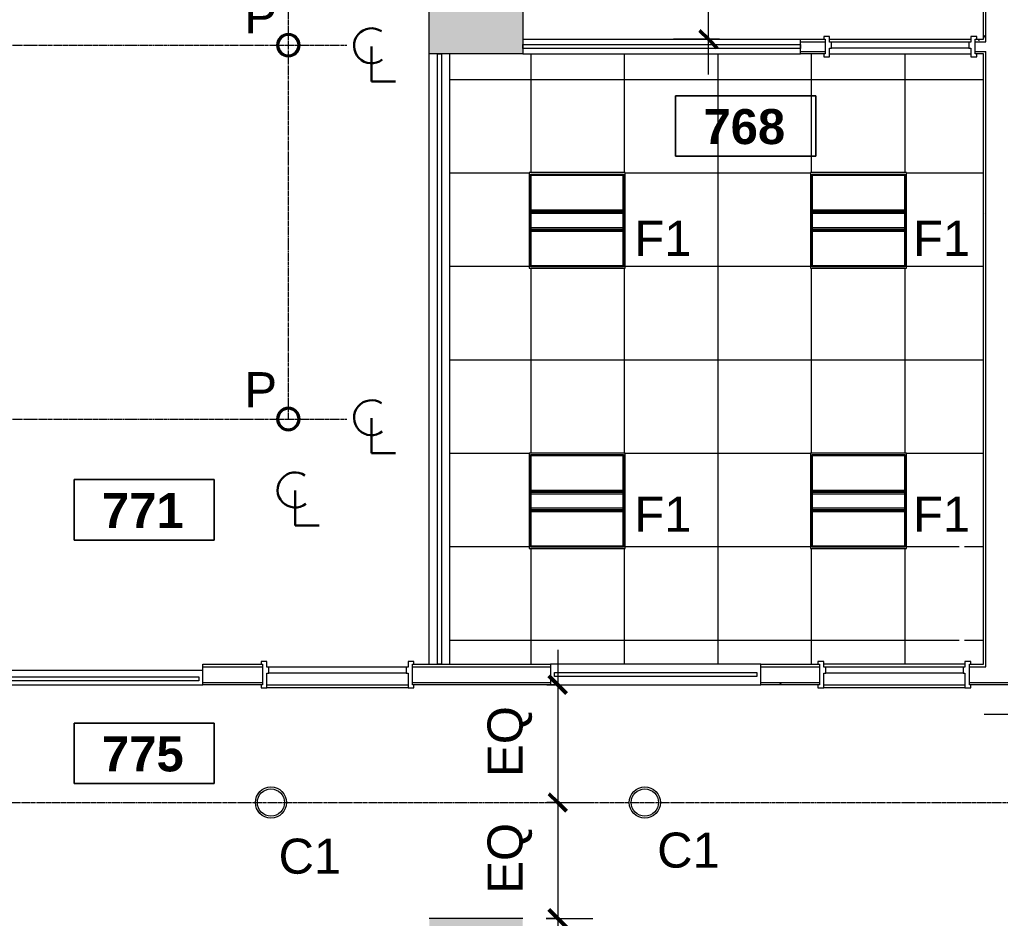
# Model space of a CAD drawing. Header units: inches. Extents: x -2332 to 1043, y -456 to 2193.
# Drawn here: x -1373.5 to -1121.6, y 1117.3 to 1348.1 of the extents above; entities that cross this region are included whole.
import ezdxf

# ---------------------------------------------------------------- set-up
doc = ezdxf.new("R2010")
doc.units = ezdxf.units.IN
doc.header["$MEASUREMENT"] = 0
doc.linetypes.add('Center 1_4_', pattern=[0.53125, 0.25, -0.09375, 0.09375, -0.09375])
for name, color, linetype, lineweight in [('5033_00_7th-9th Floors_Updated_dwg', 8, 'Continuous', 9), ('A-ANNO-DIMS', 211, 'Continuous', 9), ('A-ANNO-DIMS-96', 211, 'Continuous', 9), ('A-ANNO-NOTE', 131, 'Continuous', 9), ('A-AREA-IDEN', 2, 'Continuous', 9), ('A-CLNG', 13, 'Continuous', 13), ('A-CLNG-PATT', 13, 'Continuous', 13), ('A-COLS', 52, 'Continuous', 13), ('A-DETL-CNTR', 5, 'Center 1_4_', 9), ('A-DOOR', 31, 'Continuous', 13), ('A-GLAZ-CURT', 52, 'Continuous', 13), ('A-WALL', 113, 'Continuous', 13), ('A-WALL-PATT', 111, 'Continuous', 13), ('COLUMN', 7, 'Continuous', 9), ('E-LITE-EQPM', 33, 'Continuous', 9), ('E-LITE-EQPM-IDEN', 33, 'Continuous', 9), ('I-WALL', 2, 'Continuous', 13)]:
    doc.layers.add(name, color=color, linetype=linetype, lineweight=lineweight)
doc.styles.add('Arial', font='arial.ttf', dxfattribs={"height": 9})
doc.styles.add('Swis721 Lt BT_2', font='swissl.ttf', dxfattribs={"height": 9})
doc.styles.add('Swis721 Lt BT_B', font='', dxfattribs={"height": 9})
doc.styles.get('Swis721 Lt BT_B').set_extended_font_data('Swis721 Lt BT', bold=True)
doc.dimstyles.new('OTJ_-_3_32__Linear__1_16__Tolerance', dxfattribs={"dimscale": 12, "dimtxt": 9.497835, "dimasz": 0.375, "dimexe": 0.75, "dimexo": 0.5, "dimgap": 0.5, "dimtad": 1, "dimdec": 4, "dimrnd": 0.0625, "dimzin": 3, "dimdsep": 46, "dimlunit": 4, "dimtxsty": 'Swis721 Lt BT_2', "dimblk1": 'OBLIQUE', "dimblk2": 'OBLIQUE', "dimsah": 1, "dimcen": 0.09, "dimdle": 0.75, "dimazin": 0, "dimtfac": 1, "dimtdec": 4, "dimtix": 1, "dimtmove": 0, "dimatfit": 3, "dimfxl": 1, "dimtvp": 1, "dimtfill": 1, "dimfrac": 2, "dimtolj": 1, "dimtzin": 0, "dimarcsym": 2})
doc.dimstyles.new('OTJ_-_3_32__Linear__1_2__Tolerance_1', dxfattribs={"dimscale": 12, "dimtxt": 9.497835, "dimasz": 0.375, "dimexe": 0.75, "dimexo": 0.5, "dimgap": 0.5, "dimtad": 1, "dimdec": 1, "dimrnd": 0.5, "dimzin": 3, "dimdsep": 46, "dimlunit": 4, "dimtxsty": 'Swis721 Lt BT_2', "dimblk1": 'OBLIQUE', "dimblk2": 'OBLIQUE', "dimsah": 1, "dimcen": 0.09, "dimdle": 0.75, "dimazin": 0, "dimtfac": 1, "dimtdec": 4, "dimtix": 1, "dimtmove": 0, "dimatfit": 3, "dimfxl": 1, "dimtvp": 1, "dimtfill": 1, "dimfrac": 2, "dimtolj": 1, "dimtzin": 0, "dimarcsym": 2})
pattern_1 = [(0, (0, 0), (30.72, 7.68), [1.267, -21.773, 1.267, -21.773, -122.88]), (0, (0, 0), (30.72, 7.68), [-46.08, 1.267, -44.813, 1.267, -21.773, -53.76]), (0, (0, 0), (30.72, 7.68), [-115.2, 1.267, -14.093, 1.267, -37.133]), (120, (11.52, 3.84), (-22.011075, 22.7643), [1.267, -21.773, 1.267, -21.773, -122.88]), (120, (11.52, 3.84), (-22.011075, 22.7643), [-46.08, 1.267, -44.813, 1.267, -21.773, -53.76]), (120, (11.52, 3.84), (-22.011075, 22.7643), [-115.2, 1.267, -14.093, 1.267, -37.133]), (240, (15.36, 19.2), (-8.708925, -30.4443), [1.267, -21.773, 1.267, -21.773, -122.88]), (240, (15.36, 19.2), (-8.708925, -30.4443), [-46.08, 1.267, -44.813, 1.267, -21.773, -53.76]), (240, (15.36, 19.2), (-8.708925, -30.4443), [-115.2, 1.267, -14.093, 1.267, -37.133])]

# ---------------------------------------------------------------- blocks, each defined once
blk = doc.blocks.new('5033_00_7th-9th Floors_Updated_dwg-8585573-7TH FLOOR REFLECTED CEILING PLAN')
at = {"layer": 'COLUMN'}
blk.add_line((-1244.3, 937.25), (-1268.3, 937.25), dxfattribs=at)
blk.add_line((-1244.3, 937.25), (-1268.3, 937.25), dxfattribs=at)
blk = doc.blocks.new('Columns 1 - Columns 1-7118049-7TH FLOOR REFLECTED CEILING PLAN')
at = {"layer": 'A-COLS', "lineweight": 9}
h = blk.add_hatch(color=7, dxfattribs=at)
h.paths.add_polyline_path([(862, -405.11), (861.98, -372.97), (801.98, -351.58), (801.98, -383.71), (861.95, -405.09)], flags=0)
h.paths.add_polyline_path([(992.59, -377), (1004.95, -376.98), (1004.95, -365), (986.95, -365), (986.95, -377), (991.45, -377)], flags=0)
h.paths.add_polyline_path([(514, -281.76), (514, -249.63), (453.98, -228.24), (453.98, -260.37), (513.95, -281.74)], flags=0)
h.paths.add_polyline_path([(166, -158.41), (166, -126.28), (105.98, -104.89), (105.98, -137.02), (165.95, -158.39)], flags=0)
h.paths.add_polyline_path([(-182, -35.06), (-182, -2.93), (-242.02, 18.46), (-242.02, -13.67), (-182.05, -35.04)], flags=0)
h.paths.add_polyline_path([(-1982.09, 88.27), (-1922.03, 109.69), (-1922.03, 140.32), (-1982.09, 118.92), (-1982.06, 97), (-1976.88, 98.83), (-1974.21, 91.29), (-1982.09, 88.5), (-1982.09, 88.41)], flags=0)
h.paths.add_polyline_path([(-530, 88.28), (-530, 120.42), (-590.02, 141.81), (-590.02, 109.68), (-530.05, 88.3)], flags=0)
h.paths.add_polyline_path([(829.27, 109), (843.95, 109.02), (843.91, 133), (819.95, 133), (819.95, 109), (828.45, 109)], flags=0)
h.paths.add_polyline_path([(991.45, 115), (1004.95, 115.02), (1004.95, 127), (986.95, 127), (986.95, 115), (990.95, 115)], flags=0)
h.paths.add_polyline_path([(-1634.06, 211.7), (-1574.03, 233.05), (-1574.03, 264.36), (-1634.06, 242.96), (-1634.06, 211.72)], flags=0)
h.paths.add_polyline_path([(-878.47, 211.8), (-878.47, 243.93), (-938.5, 265.32), (-938.5, 233.19), (-878.52, 211.82)], flags=0)
h.paths.add_polyline_path([(483.3, 232), (495.95, 232), (495.95, 256), (472.03, 256), (472.03, 232), (482.96, 232)], flags=0)
h.paths.add_polyline_path([(-1286.05, 334.98), (-1268.05, 341.39), (-1268.05, 345.6), (-1256.05, 349.87), (-1244.05, 345.6), (-1244.05, 341.38), (-1226.05, 335.02), (-1226.06, 367), (-1256.05, 377.69), (-1286.05, 367), (-1286.05, 335.02)], flags=0)
h.paths.add_polyline_path([(-2021.16, 351.64), (-2013.01, 374.21), (-2035.58, 382.36), (-2043.73, 359.79), (-2023.91, 352.63)], flags=0)
h.paths.add_polyline_path([(-208.32, 478), (-200.03, 478), (-200.03, 502), (-219.79, 502), (-224.03, 490.27), (-224.03, 478), (-210.67, 478)], flags=0)
h.paths.add_polyline_path([(-224.03, 501.32), (-223.78, 502), (-224.03, 502)], flags=0)
h.paths.add_polyline_path([(-559.03, 601), (-548.03, 601), (-548.03, 625), (-569.15, 625), (-572.03, 617.05), (-572.03, 601)], flags=0)
h.paths.add_polyline_path([(472.2, 601), (496.2, 601), (496.2, 625), (472.2, 625)], flags=0)
h.paths.add_polyline_path([(831.97, 601.06), (843.95, 601.08), (843.91, 625.06), (819.95, 625.06), (819.95, 601.06), (831.95, 601.06)], flags=0)
h.paths.add_polyline_path([(993.74, 607.06), (1004.95, 607.08), (1004.95, 619.06), (986.95, 619.06), (986.95, 607.06), (991.45, 607.06)], flags=0)
h.paths.add_polyline_path([(-1887.92, 720.64), (-1879.77, 743.21), (-1902.34, 751.36), (-1910.49, 728.79), (-1893.62, 722.69)], flags=0)
h.paths.add_polyline_path([(-903.4, 724), (-896.03, 724), (-896.03, 748), (-920.67, 748), (-920.67, 724), (-910.74, 724)], flags=0)
h.paths.add_polyline_path([(-1610.23, 724), (-1592.03, 724), (-1592.03, 748), (-1616.03, 748), (-1616.03, 724), (-1612.44, 724)], flags=0)
h.paths.add_polyline_path([(-1843.5, 843.64), (-1835.35, 866.21), (-1857.93, 874.36), (-1866.08, 851.79), (-1845.52, 844.36)], flags=0)
h.paths.add_polyline_path([(490.72, 847), (496.2, 847), (496.2, 871), (472.2, 871), (472.2, 847), (477.69, 847)], flags=0)
h.paths.add_polyline_path([(-1612.44, 847), (-1574.05, 847.02), (-1574.06, 871), (-1616.19, 871), (-1616.19, 847)], flags=0)
h.paths.add_polyline_path([(-1243.86, 847.03), (-1243.86, 871), (-1268.03, 871), (-1268.03, 847.03)], flags=0)
h.paths.add_polyline_path([(841.98, 1093), (843.95, 1093.02), (843.91, 1117), (819.95, 1117), (819.95, 1093), (835.45, 1093)], flags=0)
h.paths.add_polyline_path([(495.42, 1093), (495.95, 1093), (495.95, 1117), (471.83, 1117), (471.83, 1093), (495.41, 1093)], flags=0)
h.paths.add_polyline_path([(-1616.3, 1093.21), (-1592.35, 1093.21), (-1592.35, 1117.25), (-1616.3, 1117.25), (-1616.3, 1095.67)], flags=0)
h.paths.add_polyline_path([(-1268.29, 1093.21), (-1244.3, 1093.21), (-1244.3, 1117.25), (-1268.29, 1117.25)], flags=0)
h.paths.add_polyline_path([(991.33, 1099), (1004.95, 1099.02), (1004.95, 1111), (986.95, 1111), (986.95, 1099), (991.2, 1099)], flags=0)
h.paths.add_polyline_path([(-1268.22, 1339.25), (-1244.3, 1339.25), (-1244.3, 1363.25), (-1268.3, 1363.25), (-1268.3, 1339.25)], flags=0)
h.paths.add_polyline_path([(-1616.3, 1339.25), (-1592.3, 1339.25), (-1592.3, 1363.25), (-1616.3, 1363.25), (-1616.3, 1341.67)], flags=0)
h.paths.add_polyline_path([(484, 1462.86), (495.95, 1462.86), (495.95, 1486.86), (471.95, 1486.86), (471.95, 1462.86), (483.85, 1462.86)], flags=0)
h.paths.add_polyline_path([(801.95, 1567), (861.95, 1588.4), (861.95, 1619.14), (850.07, 1619.14), (850, 1619.04), (849.95, 1619.16), (849.95, 1622.86), (801.95, 1605.75), (801.95, 1567.02)], flags=0)
h.paths.add_polyline_path([(-1607.55, 1585.02), (-1592.05, 1585.02), (-1592.05, 1609.02), (-1616.05, 1609.02), (-1616.05, 1585.02)], flags=0)
h.paths.add_polyline_path([(-1256.44, 1585.27), (-1244.3, 1585.27), (-1244.3, 1609.27), (-1268.3, 1609.27), (-1268.3, 1585.27), (-1256.86, 1585.27)], flags=0)
h.paths.add_polyline_path([(-1654.55, 1731.02), (-1654.55, 1776.02), (-1678.05, 1776.02), (-1678.05, 1772.52), (-1658.05, 1772.52), (-1658.05, 1734.52), (-1678.05, 1734.52), (-1678.05, 1731.02), (-1658.05, 1731.02)], flags=0)
h.paths.add_polyline_path([(122.95, 1827.02), (148.95, 1827.02), (148.95, 1853.02), (122.95, 1853.02), (122.95, 1829.42)], flags=0)
h.paths.add_polyline_path([(496.95, 1827.02), (496.95, 1853.02), (470.95, 1853.02), (470.95, 1827.02)], flags=0)
h.paths.add_polyline_path([(-921.05, 1827.02), (-895.05, 1827.02), (-895.05, 1853.02), (-921.05, 1853.02), (-921.05, 1829.42)], flags=0)
h.paths.add_polyline_path([(-572.04, 1827.02), (-547.04, 1827.02), (-547.04, 1853.02), (-573.04, 1853.02), (-573.04, 1827.02)], flags=0)
h.paths.add_polyline_path([(-199.03, 1827.04), (-199.03, 1853.03), (-225.05, 1853.03), (-225.05, 1827.04), (-200.04, 1827.04)], flags=0)
h.paths.add_polyline_path([(-1592.3, 1828.27), (-1592.3, 1852.27), (-1600.05, 1852.27), (-1600.05, 2104.82), (-1574.05, 2104.82), (-1574.05, 2138.82), (-1608.05, 2138.82), (-1608.05, 1852.27), (-1616.3, 1852.27), (-1616.3, 1828.27)], flags=0)
h.paths.add_polyline_path([(-1244.3, 1828.27), (-1244.3, 1852.27), (-1268.3, 1852.27), (-1268.3, 1828.27)], flags=0)
h.paths.add_polyline_path([(-1678.05, 1836.02), (-1620.8, 1836.02), (-1620.8, 1844.02), (-1678.05, 1844.02)], flags=0)
h.paths.add_polyline_path([(831.95, 2100.07), (861.95, 2100.07), (861.95, 2138.82), (801.95, 2138.82), (801.95, 2110.02), (831.95, 2110.02), (831.95, 2104.31)], flags=0)
h.paths.add_polyline_path([(-878.05, 2104.79), (-878.05, 2138.82), (-938.13, 2138.82), (-938.13, 2104.79)], flags=0)
h.paths.add_polyline_path([(-1286.03, 2104.81), (-1225.94, 2104.81), (-1225.94, 2138.82), (-1286.03, 2138.82)], flags=0)
h.paths.add_polyline_path([(454.05, 2104.82), (513.95, 2104.82), (513.95, 2138.82), (454.05, 2138.82)], flags=0)
h.paths.add_polyline_path([(-181.82, 2104.82), (-181.82, 2138.82), (-242.05, 2138.82), (-242.05, 2104.82)], flags=0)
h.paths.add_polyline_path([(-590.05, 2104.82), (-530.05, 2104.82), (-530.05, 2138.82), (-590.05, 2138.82)], flags=0)
h.paths.add_polyline_path([(165.96, 2104.82), (165.96, 2138.82), (105.95, 2138.82), (105.95, 2104.82)], flags=0)
at = {"layer": 'A-COLS', "color": 8, "lineweight": 20}
for p, q in [((-1268.3, 1339.25), (-1268.3, 1363.25)), ((-1244.3, 1363.25), (-1244.3, 1339.25)), ((-1244.3, 1339.25), (-1268.3, 1339.25))]:
    blk.add_line(p, q, dxfattribs=at)
blk = doc.blocks.new('Door - Single - Solid Door-9667555-7TH FLOOR REFLECTED CEILING PLAN')
at = {"layer": 'A-DOOR', "lineweight": 9}
for p, q in [((-14.13, 3.29), (-15.63, 3.29)), ((-15.63, 3.29), (-15.63, 2.54)), ((-14.13, 3.29), (22.12, 3.29)), ((-14.13, -0.46), (-14.13, 3.29)), ((22.12, 3.29), (22.12, -0.46)), ((23.62, 3.29), (22.12, 3.29)), ((23.62, 2.54), (23.62, 3.29)), ((-13.63, -0.46), (-14.13, -0.46)), ((-14.13, -1.96), (-13.63, -1.96)), ((-14.13, -3.46), (-14.13, -1.96)), ((-13.63, -0.46), (21.62, -0.46)), ((-13.63, -1.96), (-13.63, -0.46)), ((-13.63, -1.96), (21.62, -1.96)), ((21.62, -0.46), (21.62, -1.96)), ((22.12, -0.46), (21.62, -0.46)), ((21.62, -1.96), (22.12, -1.96)), ((22.12, -1.96), (22.12, -3.46)), ((-15.63, -2.71), (-15.63, -3.46)), ((-15.63, -3.46), (-14.13, -3.46)), ((22.12, -3.46), (23.62, -3.46)), ((23.62, -3.46), (23.62, -2.71))]:
    blk.add_line(p, q, dxfattribs=at)
blk = doc.blocks.new('Door - Single - Solid Door-V38-7TH FLOOR REFLECTED CEILING PLAN')
at = {"layer": 'A-DOOR', "lineweight": 9}
for p, q in [((-14.13, 3.29), (-15.63, 3.29)), ((-15.63, 3.29), (-15.63, 2.54)), ((-14.13, 3.29), (22.12, 3.29)), ((-14.13, -0.46), (-14.13, 3.29)), ((22.12, 3.29), (22.12, -0.46)), ((23.62, 3.29), (22.12, 3.29)), ((23.62, 2.54), (23.62, 3.29)), ((-13.63, -0.46), (-14.13, -0.46)), ((-14.13, -1.96), (-13.63, -1.96)), ((-14.13, -3.46), (-14.13, -1.96)), ((-13.63, -0.46), (21.62, -0.46)), ((-13.63, -1.96), (-13.63, -0.46)), ((-13.63, -1.96), (21.62, -1.96)), ((21.62, -0.46), (21.62, -1.96)), ((22.12, -0.46), (21.62, -0.46)), ((21.62, -1.96), (22.12, -1.96)), ((22.12, -1.96), (22.12, -3.46)), ((-15.63, -2.71), (-15.63, -3.46)), ((-15.63, -3.46), (-14.13, -3.46)), ((22.12, -3.46), (23.62, -3.46)), ((23.62, -3.46), (23.62, -2.71))]:
    blk.add_line(p, q, dxfattribs=at)
blk = doc.blocks.new('L-Recessed-Axis-Plano - Type F_2 X 2-4550865-7TH FLOOR REFLECTED CEILING PLAN')
at = {"layer": 'E-LITE-EQPM'}
for p, q in [((11.91, 11.87), (-11.91, 11.87)), ((-11.91, 11.87), (-11.91, -11.88)), ((-11.88, -11.56), (-11.88, 11.56)), ((-11.88, 11.56), (11.87, 11.56)), ((11.87, 11.56), (11.87, -11.56)), ((11.91, -11.88), (11.91, 11.87)), ((-11.88, 2.74), (11.87, 2.74)), ((11.87, 2.51), (-11.88, 2.51)), ((-11.88, 2.3), (11.87, 2.3)), ((-11.88, 2.2), (11.87, 2.2)), ((-11.88, 1.83), (11.87, 1.83)), ((-11.88, -1.83), (11.87, -1.83)), ((-11.88, -2.2), (11.87, -2.2)), ((-11.88, -2.3), (11.87, -2.3)), ((-11.88, -2.51), (11.87, -2.51)), ((-11.88, -2.74), (11.87, -2.74)), ((-11.91, -11.88), (11.91, -11.88)), ((11.87, -11.56), (-11.88, -11.56))]:
    blk.add_line(p, q, dxfattribs=at)
blk = doc.blocks.new('System Panel - Glazed-9697702-7TH FLOOR REFLECTED CEILING PLAN')
at = {"layer": 'A-GLAZ-CURT'}
for p, q in [((-78.37, -0.5), (-78.37, 0.5)), ((-78.37, 0.5), (78.37, 0.5)), ((78.37, 0.5), (78.37, -0.5)), ((78.37, -0.5), (-78.37, -0.5))]:
    blk.add_line(p, q, dxfattribs=at)
blk = doc.blocks.new('Door - Single - Solid Door-9671018-7TH FLOOR REFLECTED CEILING PLAN')
at = {"layer": 'A-DOOR', "lineweight": 9}
for p, q in [((-14.13, 2.54), (-15.63, 2.54)), ((-15.63, 2.54), (-15.63, 1.79)), ((-14.13, 0.29), (-14.13, 2.54)), ((22.12, 2.54), (22.12, 0.29)), ((23.62, 2.54), (22.12, 2.54)), ((23.62, 1.79), (23.62, 2.54)), ((-13.63, 0.29), (-14.13, 0.29)), ((-13.63, 0.29), (21.62, 0.29)), ((-13.63, -1.21), (-13.63, 0.29)), ((21.62, 0.29), (21.62, -1.21)), ((22.12, 0.29), (21.62, 0.29)), ((-15.63, -1.96), (-15.63, -2.71)), ((-14.13, -1.21), (-13.63, -1.21)), ((-14.13, -2.71), (-14.13, -1.21)), ((-13.63, -1.21), (21.62, -1.21)), ((21.62, -1.21), (22.12, -1.21)), ((22.12, -1.21), (22.12, -2.71)), ((23.62, -2.71), (23.62, -1.96)), ((-15.63, -2.71), (-14.13, -2.71)), ((22.12, -2.71), (23.62, -2.71))]:
    blk.add_line(p, q, dxfattribs=at)
blk = doc.blocks.new('System Panel - Glazed-9697933-7TH FLOOR REFLECTED CEILING PLAN')
at = {"layer": 'A-GLAZ-CURT'}
for p, q in [((-35.66, -0.5), (-35.66, 0.5)), ((-35.66, 0.5), (35.66, 0.5)), ((35.66, 0.5), (35.66, -0.5)), ((35.66, -0.5), (-35.66, -0.5))]:
    blk.add_line(p, q, dxfattribs=at)
blk = doc.blocks.new('SURFACE MOUNTED_ROUND CAN_0001 - SURFACE MOUNTED_ROUND CAN_0001-9035553-7TH FLOOR REFLECTED CEILING PLAN')
at = {"layer": 'E-LITE-EQPM'}
for radius, start, end in [(3, 0, 180), (2.75, 0, 180), (3, 180, 360), (2.75, 180, 360), (2.5, 0, 180), (2.5, 180, 360)]:
    blk.add_arc((0, 0), radius, start, end, dxfattribs=at)
blk = doc.blocks.new('DOWN LIGHT - Type C_L-PENDANT_FOCAL POINT 3_5 CYLINDER-9613399-7TH FLOOR REFLECTED CEILING PLAN')
at = {"layer": 'E-LITE-EQPM'}
for radius in [4, 3.5]:
    blk.add_circle((-0.125, 0), radius, dxfattribs=at)
blk = doc.blocks.new('System Panel - Glazed-9672103-7TH FLOOR REFLECTED CEILING PLAN')
at = {"layer": 'A-GLAZ-CURT'}
for p, q in [((-112.24, -0.5), (-112.24, 0.5)), ((-112.24, 0.5), (112.24, 0.5)), ((112.24, 0.5), (112.24, -0.5)), ((112.24, -0.5), (-112.24, -0.5))]:
    blk.add_line(p, q, dxfattribs=at)
blk = doc.blocks.new('System Panel - Glazed-9750596-7TH FLOOR REFLECTED CEILING PLAN')
at = {"layer": 'A-GLAZ-CURT'}
for p, q in [((-26, -0.5), (-26, 0.5)), ((-26, 0.5), (26, 0.5)), ((26, 0.5), (26, -0.5)), ((26, -0.5), (-26, -0.5))]:
    blk.add_line(p, q, dxfattribs=at)
blk = doc.blocks.new('Room Tag - Number Only-4120135-7TH FLOOR REFLECTED CEILING PLAN')
at = {"layer": 'A-AREA-IDEN'}
for p, q in [((-0.1881, -0.1636), (-0.1881, -0.0018)), ((-0.1881, -0.0018), (0.1869, -0.0018)), ((0.1869, -0.0018), (-0.1881, -0.0018)), ((-0.1881, -0.0018), (-0.1881, -0.1636)), ((0.1869, -0.0018), (0.1869, -0.1636)), ((0.1869, -0.1636), (0.1869, -0.0018)), ((0.1869, -0.1636), (-0.1881, -0.1636)), ((-0.1881, -0.1636), (0.1869, -0.1636))]:
    blk.add_line(p, q, dxfattribs=at)
blk = doc.blocks.new('Centerline - Centerline-43150-7TH FLOOR REFLECTED CEILING PLAN')
at = {"layer": 'A-ANNO-NOTE', "lineweight": 30}
for p, q in [((0, 0.0259), (0, -0.0678)), ((0, -0.0678), (0.0642, -0.0678))]:
    blk.add_line(p, q, dxfattribs=at)
blk.add_arc((0, 0.0273), 0.0469, 55.7755, 308.0372, dxfattribs=at)
blk = doc.blocks.new('DIMBLOCK23-7TH FLOOR REFLECTED CEILING PLAN')
at = {"layer": 'A-ANNO-DIMS-96'}
for p, q in [((-1196.62, 1334), (-1196.62, 1390.84)), ((-1221.61, 1381.84), (-1187.62, 1381.84)), ((-1196.62, 1381.84), (-1221.61, 1381.84)), ((-1193.8, 1343), (-1205.62, 1343)), ((-1196.62, 1343), (-1193.8, 1343))]:
    blk.add_line(p, q, dxfattribs=at)
at = {"layer": 'A-ANNO-DIMS-96', "lineweight": 50}
for p, q in [((-1196.62, 1381.84), (-1198.87, 1384.09)), ((-1196.62, 1381.84), (-1194.37, 1379.59)), ((-1196.62, 1343), (-1198.87, 1345.25)), ((-1196.62, 1343), (-1194.37, 1340.75))]:
    blk.add_line(p, q, dxfattribs=at)
at = {"layer": 'A-ANNO-DIMS-96', "color": 0, "insert": (-1214.64, 1353.9), "char_height": 9, "width": 20.443, "attachment_point": 1, "rotation": 90, "line_spacing_factor": 1.005062, "style": 'Swis721 Lt BT_2', "bg_fill": 3, "box_fill_scale": 1.25, "bg_fill_color": 256, "bg_fill_true_color": 13158600, "bg_fill_transparency": 0}
blk.add_mtext('EQ', dxfattribs=at)
blk = doc.blocks.new('_Oblique')
at = {"color": 0, "linetype": 'ByBlock', "lineweight": -2}
blk.add_line((-0.5, -0.5), (0.5, 0.5), dxfattribs=at)
blk = doc.blocks.new('DIMBLOCK51-7TH FLOOR REFLECTED CEILING PLAN')
at = {"layer": 'A-ANNO-DIMS-96'}
for p, q in [((-1116.82, 1157), (-1116.82, 1178.72)), ((-1065.3, 1166.9), (-1065.3, 1178.72)), ((-1125.82, 1169.72), (-1056.3, 1169.72)), ((-1116.82, 1169.72), (-1116.82, 1157)), ((-1065.3, 1169.72), (-1065.3, 1166.9))]:
    blk.add_line(p, q, dxfattribs=at)
at = {"layer": 'A-ANNO-DIMS-96', "lineweight": 50}
for p, q in [((-1116.82, 1169.72), (-1114.57, 1171.97)), ((-1065.3, 1169.72), (-1063.05, 1171.97)), ((-1116.82, 1169.72), (-1119.07, 1167.47)), ((-1065.3, 1169.72), (-1067.55, 1167.47))]:
    blk.add_line(p, q, dxfattribs=at)
at = {"layer": 'A-ANNO-DIMS-96', "color": 0, "insert": (-1099.58, 1187.73), "char_height": 9, "width": 20.443, "attachment_point": 1, "line_spacing_factor": 1.005062, "style": 'Swis721 Lt BT_2', "bg_fill": 3, "box_fill_scale": 1.25, "bg_fill_color": 256, "bg_fill_true_color": 13158600, "bg_fill_transparency": 0}
blk.add_mtext('EQ', dxfattribs=at)
blk = doc.blocks.new('DIMBLOCK102-7TH FLOOR REFLECTED CEILING PLAN')
at = {"layer": 'A-ANNO-DIMS-96'}
for p, q in [((-1235.32, 1186.25), (-1235.32, 1147)), ((-1238.14, 1177.25), (-1226.32, 1177.25)), ((-1235.32, 1177.25), (-1238.14, 1177.25)), ((-1238.14, 1147), (-1226.32, 1147)), ((-1235.32, 1147), (-1238.14, 1147))]:
    blk.add_line(p, q, dxfattribs=at)
at = {"layer": 'A-ANNO-DIMS-96', "lineweight": 50}
for p, q in [((-1235.32, 1177.25), (-1237.57, 1179.5)), ((-1235.32, 1177.25), (-1233.07, 1175)), ((-1235.32, 1147), (-1237.57, 1149.25)), ((-1235.32, 1147), (-1233.07, 1144.75))]:
    blk.add_line(p, q, dxfattribs=at)
at = {"layer": 'A-ANNO-DIMS-96', "color": 0, "insert": (-1253.34, 1153.6), "char_height": 9, "width": 20.443, "attachment_point": 1, "rotation": 90, "line_spacing_factor": 1.005062, "style": 'Swis721 Lt BT_2', "bg_fill": 3, "box_fill_scale": 1.25, "bg_fill_color": 256, "bg_fill_true_color": 13158600, "bg_fill_transparency": 0}
blk.add_mtext('EQ', dxfattribs=at)
blk = doc.blocks.new('DIMBLOCK103-7TH FLOOR REFLECTED CEILING PLAN')
at = {"layer": 'A-ANNO-DIMS-96', "lineweight": 50}
for p, q in [((-1235.32, 1147), (-1237.57, 1149.25)), ((-1235.32, 1147), (-1233.07, 1144.75)), ((-1235.32, 1117.25), (-1237.57, 1119.5)), ((-1235.32, 1117.25), (-1233.07, 1115))]:
    blk.add_line(p, q, dxfattribs=at)
at = {"layer": 'A-ANNO-DIMS-96'}
for p, q in [((-1238.14, 1147), (-1226.32, 1147)), ((-1235.32, 1147), (-1238.14, 1147)), ((-1235.32, 1147), (-1235.32, 1108.25)), ((-1238.3, 1117.25), (-1226.32, 1117.25)), ((-1235.32, 1117.25), (-1238.3, 1117.25))]:
    blk.add_line(p, q, dxfattribs=at)
at = {"layer": 'A-ANNO-DIMS-96', "color": 0, "insert": (-1253.34, 1123.6), "char_height": 9, "width": 20.443, "attachment_point": 1, "rotation": 90, "line_spacing_factor": 1.005062, "style": 'Swis721 Lt BT_2', "bg_fill": 3, "box_fill_scale": 1.25, "bg_fill_color": 256, "bg_fill_true_color": 13158600, "bg_fill_transparency": 0}
blk.add_mtext('EQ', dxfattribs=at)

msp = doc.modelspace()

# ---------------------------------------------------------------- hatches: boundary and pattern name
at = {"layer": 'A-CLNG-PATT'}
h = msp.add_hatch(dxfattribs=at)
h.set_pattern_fill('FP_25', color=256, style=0, pattern_type=2)
h.set_pattern_definition([(270, (-1194.14, 1308.698), (-24, -1e-15), []), (180, (-1194.14, 1308.698), (-3e-15, 24), [])])
h.paths.add_polyline_path([(-1263.04574, 1182.49788), (-1168.48324, 1182.49788), (-1168.48324, 1183.24788), (-1166.98324, 1183.24788), (-1166.98324, 1182.49788), (-1130.73324, 1182.49788), (-1130.73324, 1183.24788), (-1129.23324, 1183.24788), (-1129.23324, 1182.49788), (-1125.98324, 1182.49788), (-1125.98324, 1339.24787), (-1127.73324, 1339.24787), (-1127.73324, 1338.49787), (-1129.23324, 1338.49787), (-1129.23324, 1339.24787), (-1165.48324, 1339.24787), (-1165.48324, 1338.49787), (-1166.98324, 1338.49787), (-1166.98324, 1339.24787), (-1263.04574, 1339.24787), (-1263.04574, 1210.54263)], flags=0)
h.paths.add_polyline_path([(-1132.23324, 1183.24788), (-1132.23324, 1219.24788), (-1130.85824, 1219.24788), (-1130.85824, 1183.24788)], flags=0)
h.paths.add_polyline_path([(-1242.65269, 1212.20109), (-1242.65269, 1236.76359), (-1218.02769, 1236.76359), (-1218.02769, 1212.20109)], flags=0)
h.paths.add_polyline_path([(-1170.40269, 1212.20109), (-1170.40269, 1236.76359), (-1145.77769, 1236.76359), (-1145.77769, 1212.20109), (-1163.98425, 1212.20109)], flags=0)
h.paths.add_polyline_path([(-1218.02769, 1284.20109), (-1242.65269, 1284.20109), (-1242.65269, 1308.76359), (-1218.02769, 1308.76359)], flags=0)
h.paths.add_polyline_path([(-1170.40269, 1284.20109), (-1170.40269, 1308.76359), (-1145.77769, 1308.76359), (-1145.77769, 1284.20109), (-1163.98425, 1284.20109)], flags=0)
at = {"layer": 'A-WALL-PATT', "lineweight": 9}
h = msp.add_hatch(dxfattribs=at)
h.set_pattern_fill('FP_1', color=256, style=0, pattern_type=2)
h.set_pattern_definition(pattern_1)
h.paths.add_polyline_path([(-1125.35824, 1182.49788), (-1125.35824, 1339.87287), (-1125.98324, 1339.87287), (-1125.98324, 1182.49788)], flags=0)
h.paths.add_polyline_path([(-1125.98324, 1342.37287), (-1125.35824, 1342.37287), (-1125.35824, 1497.68538), (-1125.98324, 1497.66028), (-1125.98324, 1342.99787)], flags=0)
h = msp.add_hatch(dxfattribs=at)
h.set_pattern_fill('FP_1', color=256, style=0, pattern_type=2)
h.set_pattern_definition(pattern_1)
h.paths.add_polyline_path([(-1128.10824, 1342.37287), (-1125.98324, 1342.37287), (-1125.98324, 1342.99787), (-1128.10824, 1342.99787)], flags=0)
h.paths.add_polyline_path([(-1166.60824, 1342.37287), (-1166.60824, 1342.99787), (-1172.98324, 1342.99787), (-1172.98324, 1342.37287)], flags=0)
h = msp.add_hatch(dxfattribs=at)
h.set_pattern_fill('FP_1', color=256, style=0, pattern_type=2)
h.set_pattern_definition(pattern_1)
h.paths.add_polyline_path([(-1010.18512, 1181.87288), (-1010.17074, 1181.87288), (-1010.17074, 1182.49788), (-1068.60824, 1182.49788), (-1068.60824, 1181.87288), (-1010.27149, 1181.87288)], flags=0)
h.paths.add_polyline_path([(-1111.86763, 1181.87288), (-1107.10824, 1181.87288), (-1107.10824, 1182.49788), (-1121.35824, 1182.49788), (-1121.35824, 1181.87288), (-1120.73324, 1181.87288)], flags=0)
h.paths.add_polyline_path([(-1170.40269, 1181.87288), (-1168.10824, 1181.87288), (-1168.10824, 1182.49788), (-1183.17074, 1182.49788), (-1183.17074, 1181.87288)], flags=0)
h.paths.add_polyline_path([(-1125.35824, 1181.87288), (-1125.35824, 1182.49788), (-1129.60824, 1182.49788), (-1129.60824, 1181.87288), (-1125.56673, 1181.87288)], flags=0)
h.paths.add_polyline_path([(-1263.04574, 1181.87288), (-1237.17074, 1181.87288), (-1237.17074, 1182.49788), (-1272.60824, 1182.49788), (-1272.60824, 1181.87288), (-1263.17106, 1181.87288)], flags=0)
h.paths.add_polyline_path([(-1326.47162, 1181.87288), (-1311.10824, 1181.87288), (-1311.10824, 1182.49788), (-1326.47162, 1182.49788)], flags=0)
h = msp.add_hatch(dxfattribs=at)
h.set_pattern_fill('FP_1', color=256, style=0, pattern_type=2)
h.set_pattern_definition(pattern_1)
h.paths.add_polyline_path([(-1168.10824, 1177.24788), (-1168.10824, 1177.87288), (-1183.17074, 1177.87288), (-1183.17074, 1177.24788), (-1170.40269, 1177.24788)], flags=0)
h.paths.add_polyline_path([(-1320.33413, 1177.24788), (-1311.10824, 1177.24788), (-1311.10824, 1177.87288), (-1326.47162, 1177.87288), (-1326.47162, 1177.24788)], flags=0)
h.paths.add_polyline_path([(-1272.60824, 1177.24788), (-1237.17074, 1177.24788), (-1237.17074, 1177.87288), (-1272.60824, 1177.87288)], flags=0)
h.paths.add_polyline_path([(-1065.29786, 1177.24788), (-1010.17074, 1177.24788), (-1010.18435, 1177.87288), (-1068.60824, 1177.87288), (-1068.60824, 1177.24788), (-1065.35824, 1177.24788)], flags=0)
h.paths.add_polyline_path([(-1107.10824, 1177.24788), (-1107.10824, 1177.87288), (-1129.60824, 1177.87288), (-1129.60824, 1177.24788), (-1111.86763, 1177.24788)], flags=0)

# ---------------------------------------------------------------- linework, layer by layer
at = {"layer": 'A-CLNG'}
for p, q in [((-1244.295, 1342.99787), (-1172.98324, 1342.99787)), ((-1165.48324, 1342.99787), (-1129.23324, 1342.99787)), ((-1268.29574, 1182.49788), (-1268.29574, 1339.24787)), ((-1263.04574, 1182.49788), (-1263.04574, 1339.24787)), ((-1244.295, 1339.24787), (-1172.98324, 1339.24787)), ((-1165.48324, 1339.24787), (-1129.23324, 1339.24787)), ((-1218.02769, 1308.76359), (-1242.65269, 1308.76359)), ((-1242.65269, 1308.76359), (-1242.65269, 1284.20109)), ((-1218.02769, 1284.20109), (-1218.02769, 1308.76359)), ((-1145.77769, 1308.76359), (-1170.40269, 1308.76359)), ((-1170.40269, 1308.76359), (-1170.40269, 1284.20109)), ((-1145.77769, 1284.20109), (-1145.77769, 1308.76359)), ((-1242.65269, 1284.20109), (-1218.02769, 1284.20109)), ((-1170.40269, 1284.20109), (-1145.77769, 1284.20109)), ((-1218.02769, 1236.76359), (-1242.65269, 1236.76359)), ((-1242.65269, 1236.76359), (-1242.65269, 1212.20109)), ((-1218.02769, 1212.20109), (-1218.02769, 1236.76359)), ((-1145.77769, 1236.76359), (-1170.40269, 1236.76359)), ((-1170.40269, 1236.76359), (-1170.40269, 1212.20109)), ((-1145.77769, 1212.20109), (-1145.77769, 1236.76359)), ((-1242.65269, 1212.20109), (-1218.02769, 1212.20109)), ((-1170.40269, 1212.20109), (-1145.77769, 1212.20109)), ((-1183.17074, 1182.49788), (-1237.17074, 1182.49788)), ((-1130.73324, 1182.49788), (-1166.98324, 1182.49788)), ((-1552.94324, 1180.99788), (-1326.47162, 1180.99788)), ((-1552.94324, 1177.24788), (-1326.47162, 1177.24788)), ((-1309.98324, 1177.24788), (-1273.73324, 1177.24788)), ((-1237.17074, 1177.24788), (-1183.17074, 1177.24788)), ((-1166.98324, 1177.24788), (-1130.73324, 1177.24788))]:
    msp.add_line(p, q, dxfattribs=at)
at = {"layer": 'A-DETL-CNTR'}
for p, q in [((-1304.48324, 1245.48234), (-1304.48324, 1461.48234)), ((-1578.48324, 1341.48234), (-1289.48324, 1341.48234)), ((-1578.48324, 1245.48234), (-1289.48324, 1245.48234)), ((-1519.04772, 1146.99788), (-1091.04772, 1146.99788))]:
    msp.add_line(p, q, dxfattribs=at)
at = {"layer": 'A-WALL'}
for p, q in [((-1125.35824, 1342.37287), (-1125.35824, 1497.68538)), ((-1172.98324, 1342.37287), (-1166.60824, 1342.37287)), ((-1128.10824, 1342.37287), (-1125.35824, 1342.37287)), ((-1172.98324, 1339.87287), (-1166.60824, 1339.87287)), ((-1128.10824, 1339.87287), (-1125.35824, 1339.87287)), ((-1125.35824, 1181.87288), (-1125.35824, 1339.87287)), ((-1326.47162, 1181.87288), (-1311.10824, 1181.87288)), ((-1272.60824, 1181.87288), (-1237.17074, 1181.87288)), ((-1183.17074, 1181.87288), (-1168.10824, 1181.87288)), ((-1129.60824, 1181.87288), (-1125.35824, 1181.87288)), ((-1326.47162, 1177.87288), (-1311.10824, 1177.87288)), ((-1272.60824, 1177.87288), (-1237.17074, 1177.87288)), ((-1183.17074, 1177.87288), (-1168.10824, 1177.87288)), ((-1129.60824, 1177.87288), (-1107.10824, 1177.87288))]:
    msp.add_line(p, q, dxfattribs=at)
at = {"layer": 'I-WALL'}
for p, q in [((-1125.98324, 1342.99787), (-1125.98324, 1497.68538)), ((-1172.98324, 1339.24787), (-1172.98324, 1342.99787)), ((-1172.98324, 1342.99787), (-1166.60824, 1342.99787)), ((-1166.60824, 1342.99787), (-1166.60824, 1339.24787)), ((-1128.10824, 1339.24787), (-1128.10824, 1342.99787)), ((-1128.10824, 1342.99787), (-1125.98324, 1342.99787)), ((-1166.60824, 1339.24787), (-1172.98324, 1339.24787)), ((-1125.98324, 1339.24787), (-1128.10824, 1339.24787)), ((-1125.98324, 1182.49788), (-1125.98324, 1339.24787)), ((-1326.47162, 1177.24788), (-1326.47162, 1182.49788)), ((-1326.47162, 1182.49788), (-1311.10824, 1182.49788)), ((-1311.10824, 1182.49788), (-1311.10824, 1177.24788)), ((-1272.60824, 1177.24788), (-1272.60824, 1182.49788)), ((-1272.60824, 1182.49788), (-1237.17074, 1182.49788)), ((-1237.17074, 1182.49788), (-1237.17074, 1177.24788)), ((-1183.17074, 1177.24788), (-1183.17074, 1182.49788)), ((-1183.17074, 1182.49788), (-1168.10824, 1182.49788)), ((-1168.10824, 1182.49788), (-1168.10824, 1177.24788)), ((-1129.60824, 1177.24788), (-1129.60824, 1182.49788)), ((-1129.60824, 1182.49788), (-1125.98324, 1182.49788)), ((-1311.10824, 1177.24788), (-1326.47162, 1177.24788)), ((-1237.17074, 1177.24788), (-1272.60824, 1177.24788)), ((-1168.10824, 1177.24788), (-1183.17074, 1177.24788)), ((-1107.10824, 1177.24788), (-1129.60824, 1177.24788))]:
    msp.add_line(p, q, dxfattribs=at)

# ---------------------------------------------------------------- block references
at = {"layer": '5033_00_7th-9th Floors_Updated_dwg', "color": 7}
msp.add_blockref('5033_00_7th-9th Floors_Updated_dwg-8585573-7TH FLOOR REFLECTED CEILING PLAN', (0, 180.01878), dxfattribs=at)
at = {"layer": 'A-ANNO-NOTE', "xscale": 96, "yscale": 96, "zscale": 96}
for p in [(-1283.12291, 1338.70044), (-1283.12291, 1243.20096), (-1302.74886, 1224.64552)]:
    msp.add_blockref('Centerline - Centerline-43150-7TH FLOOR REFLECTED CEILING PLAN', p, dxfattribs=at)
at = {"layer": 'A-AREA-IDEN', "xscale": 95.99999999999994, "yscale": 95.99999999999994, "zscale": 95.99999999999994}
for p in [(-1186.99575, 1328.6839), (-1341.42889, 1230.09578), (-1341.42889, 1167.60145)]:
    msp.add_blockref('Room Tag - Number Only-4120135-7TH FLOOR REFLECTED CEILING PLAN', p, dxfattribs=at)
at = {"layer": 'A-COLS', "lineweight": 9}
msp.add_blockref('Columns 1 - Columns 1-7118049-7TH FLOOR REFLECTED CEILING PLAN', (0, 0), dxfattribs=at)
at = {"layer": 'A-DOOR', "rotation": 180}
for name, p in [('Door - Single - Solid Door-9671018-7TH FLOOR REFLECTED CEILING PLAN', (-1143.36412, 1341.03411)), ('Door - Single - Solid Door-V38-7TH FLOOR REFLECTED CEILING PLAN', (-1287.86412, 1179.78411)), ('Door - Single - Solid Door-9667555-7TH FLOOR REFLECTED CEILING PLAN', (-1144.86412, 1179.78411))]:
    msp.add_blockref(name, p, dxfattribs=at)
at = {"layer": 'A-GLAZ-CURT', "lineweight": 9}
for name, p in [('System Panel - Glazed-9697933-7TH FLOOR REFLECTED CEILING PLAN', (-1208.63912, 1341.12287)), ('System Panel - Glazed-9672103-7TH FLOOR REFLECTED CEILING PLAN', (-1439.70743, 1178.74788)), ('System Panel - Glazed-9750596-7TH FLOOR REFLECTED CEILING PLAN', (-1210.17074, 1179.87288))]:
    msp.add_blockref(name, p, dxfattribs=at)
at = {"layer": 'A-GLAZ-CURT', "lineweight": 9, "rotation": 269.9999999999999}
msp.add_blockref('System Panel - Glazed-9697702-7TH FLOOR REFLECTED CEILING PLAN', (-1265.67074, 1260.87287), dxfattribs=at)
at = {"layer": 'E-LITE-EQPM'}
for name, p in [('SURFACE MOUNTED_ROUND CAN_0001 - SURFACE MOUNTED_ROUND CAN_0001-9035553-7TH FLOOR REFLECTED CEILING PLAN', (-1304.48324, 1341.48234)), ('SURFACE MOUNTED_ROUND CAN_0001 - SURFACE MOUNTED_ROUND CAN_0001-9035553-7TH FLOOR REFLECTED CEILING PLAN', (-1304.48324, 1245.48234)), ('DOWN LIGHT - Type C_L-PENDANT_FOCAL POINT 3_5 CYLINDER-9613399-7TH FLOOR REFLECTED CEILING PLAN', (-1308.81824, 1146.99788)), ('DOWN LIGHT - Type C_L-PENDANT_FOCAL POINT 3_5 CYLINDER-9613399-7TH FLOOR REFLECTED CEILING PLAN', (-1212.81824, 1146.99788))]:
    msp.add_blockref(name, p, dxfattribs=at)
at = {"layer": 'E-LITE-EQPM', "extrusion": (0, 0, -1), "rotation": 180}
for p in [(1230.34019, 1296.48234), (1158.09019, 1296.48234), (1230.34019, 1224.48234), (1158.09019, 1224.48234)]:
    msp.add_blockref('L-Recessed-Axis-Plano - Type F_2 X 2-4550865-7TH FLOOR REFLECTED CEILING PLAN', p, dxfattribs=at)

# ---------------------------------------------------------------- texts
at = {"layer": 'A-AREA-IDEN', "char_height": 9, "width": 25.452, "attachment_point": 1, "style": 'Swis721 Lt BT_B'}
for s, insert in [('768', (-1197.89154, 1325.08171)), ('771', (-1352.32469, 1226.49359)), ('775', (-1352.32469, 1163.99927))]:
    msp.add_mtext(s, dxfattribs=dict(at, insert=insert))
at = {"layer": 'E-LITE-EQPM-IDEN', "char_height": 9, "attachment_point": 1, "style": 'Arial'}
for s, insert, width in [('P', (-1315.7543, 1353.52334), 10.302), ('F1', (-1215.62066, 1296.38521), 17.877), ('F1', (-1144.09172, 1296.38521), 17.877), ('P', (-1315.7543, 1257.52334), 10.302), ('F1', (-1215.62066, 1225.54126), 17.877), ('F1', (-1144.09172, 1225.54126), 17.877), ('C1', (-1209.77257, 1139.28771), 19.695), ('C1', (-1306.9858, 1137.73452), 19.695)]:
    msp.add_mtext(s, dxfattribs=dict(at, insert=insert, width=width))

# ---------------------------------------------------------------- next in the draw order: dimensions: what is measured, and where the dimension line sits
at = {"layer": 'A-ANNO-DIMS'}
for base, p1, p2, dimstyle, override, picture, middle in [((-1196.62004, 1381.83648), (-1199.80202, 1342.99787), (-1227.60824, 1381.83648), 'OTJ_-_3_32__Linear__1_16__Tolerance', {"dimpost": '<>', "dimfxl": 47.766337}, 'DIMBLOCK23-7TH FLOOR REFLECTED CEILING PLAN', (-1207.56913, 1362.41718)), ((-1235.32046, 1146.99788), (-1232.13848, 1177.24788), (-1232.13848, 1146.99788), 'OTJ_-_3_32__Linear__1_2__Tolerance_1', {"dimpost": '<>', "dimfxl": 30.25}, 'DIMBLOCK102-7TH FLOOR REFLECTED CEILING PLAN', (-1246.26954, 1162.12288))]:
    dim = msp.add_linear_dim(base=base, p1=p1, p2=p2, angle=90, text='EQ', dimstyle=dimstyle, override=override, dxfattribs=at)
    dim.commit()
    dim.dimension.update_dxf_attribs({"geometry": picture, "text_midpoint": middle})
dim = msp.add_linear_dim(base=(-1065.29786, 1169.71819), p1=(-1116.81824, 1150.99788), p2=(-1065.29786, 1172.90017), text='EQ', dimstyle='OTJ_-_3_32__Linear__1_2__Tolerance_1', override={"dimpost": '<>', "dimfxl": 55.982679}, dxfattribs=at)
dim.commit()
dim.dimension.update_dxf_attribs({"geometry": 'DIMBLOCK51-7TH FLOOR REFLECTED CEILING PLAN', "text_midpoint": (-1091.05805, 1180.66727)})

# ---------------------------------------------------------------- next in the draw order: dimensions: what is measured, and where the dimension line sits
dim = msp.add_linear_dim(base=(-1235.32046, 1117.24788), p1=(-1232.13848, 1146.99788), p2=(-1244.29574, 1117.24788), angle=90, text='EQ', dimstyle='OTJ_-_3_32__Linear__1_2__Tolerance_1', override={"dimpost": '<>', "dimfxl": 32.138164}, dxfattribs=at)
dim.commit()
dim.dimension.update_dxf_attribs({"geometry": 'DIMBLOCK103-7TH FLOOR REFLECTED CEILING PLAN', "text_midpoint": (-1246.26954, 1132.12288)})

doc.saveas('drawing.dxf')
